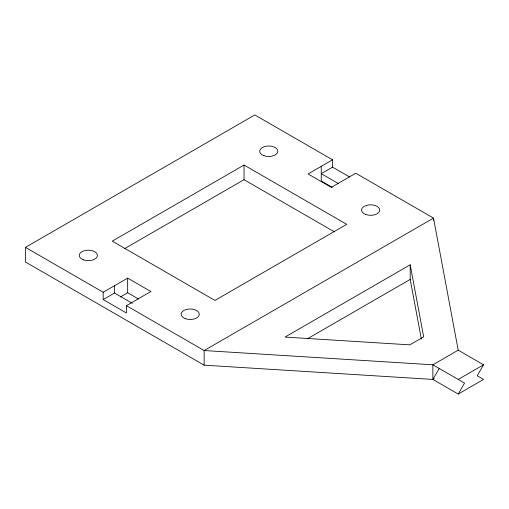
<?xml version="1.0" encoding="UTF-8"?>
<svg xmlns="http://www.w3.org/2000/svg" width="509" height="509" viewBox="0 0 509 509"><rect width="100%" height="100%" fill="white"/><g stroke="black" fill="none" stroke-linecap="round" stroke-linejoin="round"><path stroke-width="0.76" d="M349.638 176.998L332.562 167.137L332.562 159.826L254.824 114.945L25.45 247.374L25.45 262.001L204.141 365.169L432.866 379.428L439.203 368.452M458.208 394.055L483.55 379.428L477.213 375.769L483.55 364.794L458.208 350.167L432.866 364.794L432.866 379.428L458.208 394.055L464.545 383.086L432.866 364.794L204.141 350.542L126.41 305.661L126.41 312.978L103.187 299.566L103.187 292.255L25.45 247.374M244.046 165.056L112.254 241.145L214.925 300.425L346.718 224.335L244.046 165.056L244.046 179.69L124.61 248.647M103.187 292.255L127.657 278.124L150.88 291.53L126.41 305.661M332.562 159.826L308.085 173.951L331.314 187.363L355.785 173.232L433.522 218.113L458.208 350.167M103.187 299.566L114.506 293.031L132.264 303.288M332.562 167.137L321.243 173.677L338.313 183.533M120.423 296.932L127.657 292.751L138.588 299.063M410.203 264.801L285.008 337.079L409.847 344.86L423.679 336.875L410.203 264.801L410.203 279.428L421.363 339.102M307.71 338.606L410.203 279.428M432.866 379.428L434.241 378.632M458.208 379.428L483.55 364.794M332.167 187.299L321.243 180.988L321.243 166.36M244.046 179.69L334.394 231.856M433.522 220.422L433.522 218.113L204.141 350.542L204.141 365.169M127.657 278.124L127.657 292.751M114.506 285.714L114.506 293.031M83.54 259.87A9.079 5.243 0 0 0 97.41 255.594A9.079 5.243 0 0 0 84.055 250.797A9.079 5.243 0 0 0 83.54 259.87M263.967 155.703A9.079 5.243 0 0 0 277.838 151.421A9.079 5.243 0 0 0 264.483 146.624A9.079 5.243 0 0 0 263.967 155.703M185.41 318.685A9.079 5.243 0 0 0 199.28 314.409A9.079 5.243 0 0 0 185.925 309.612A9.079 5.243 0 0 0 185.41 318.685M365.837 214.518A9.079 5.243 0 0 0 379.714 210.236A9.079 5.243 0 0 0 366.359 205.439A9.079 5.243 0 0 0 365.837 214.518"/></g></svg>
